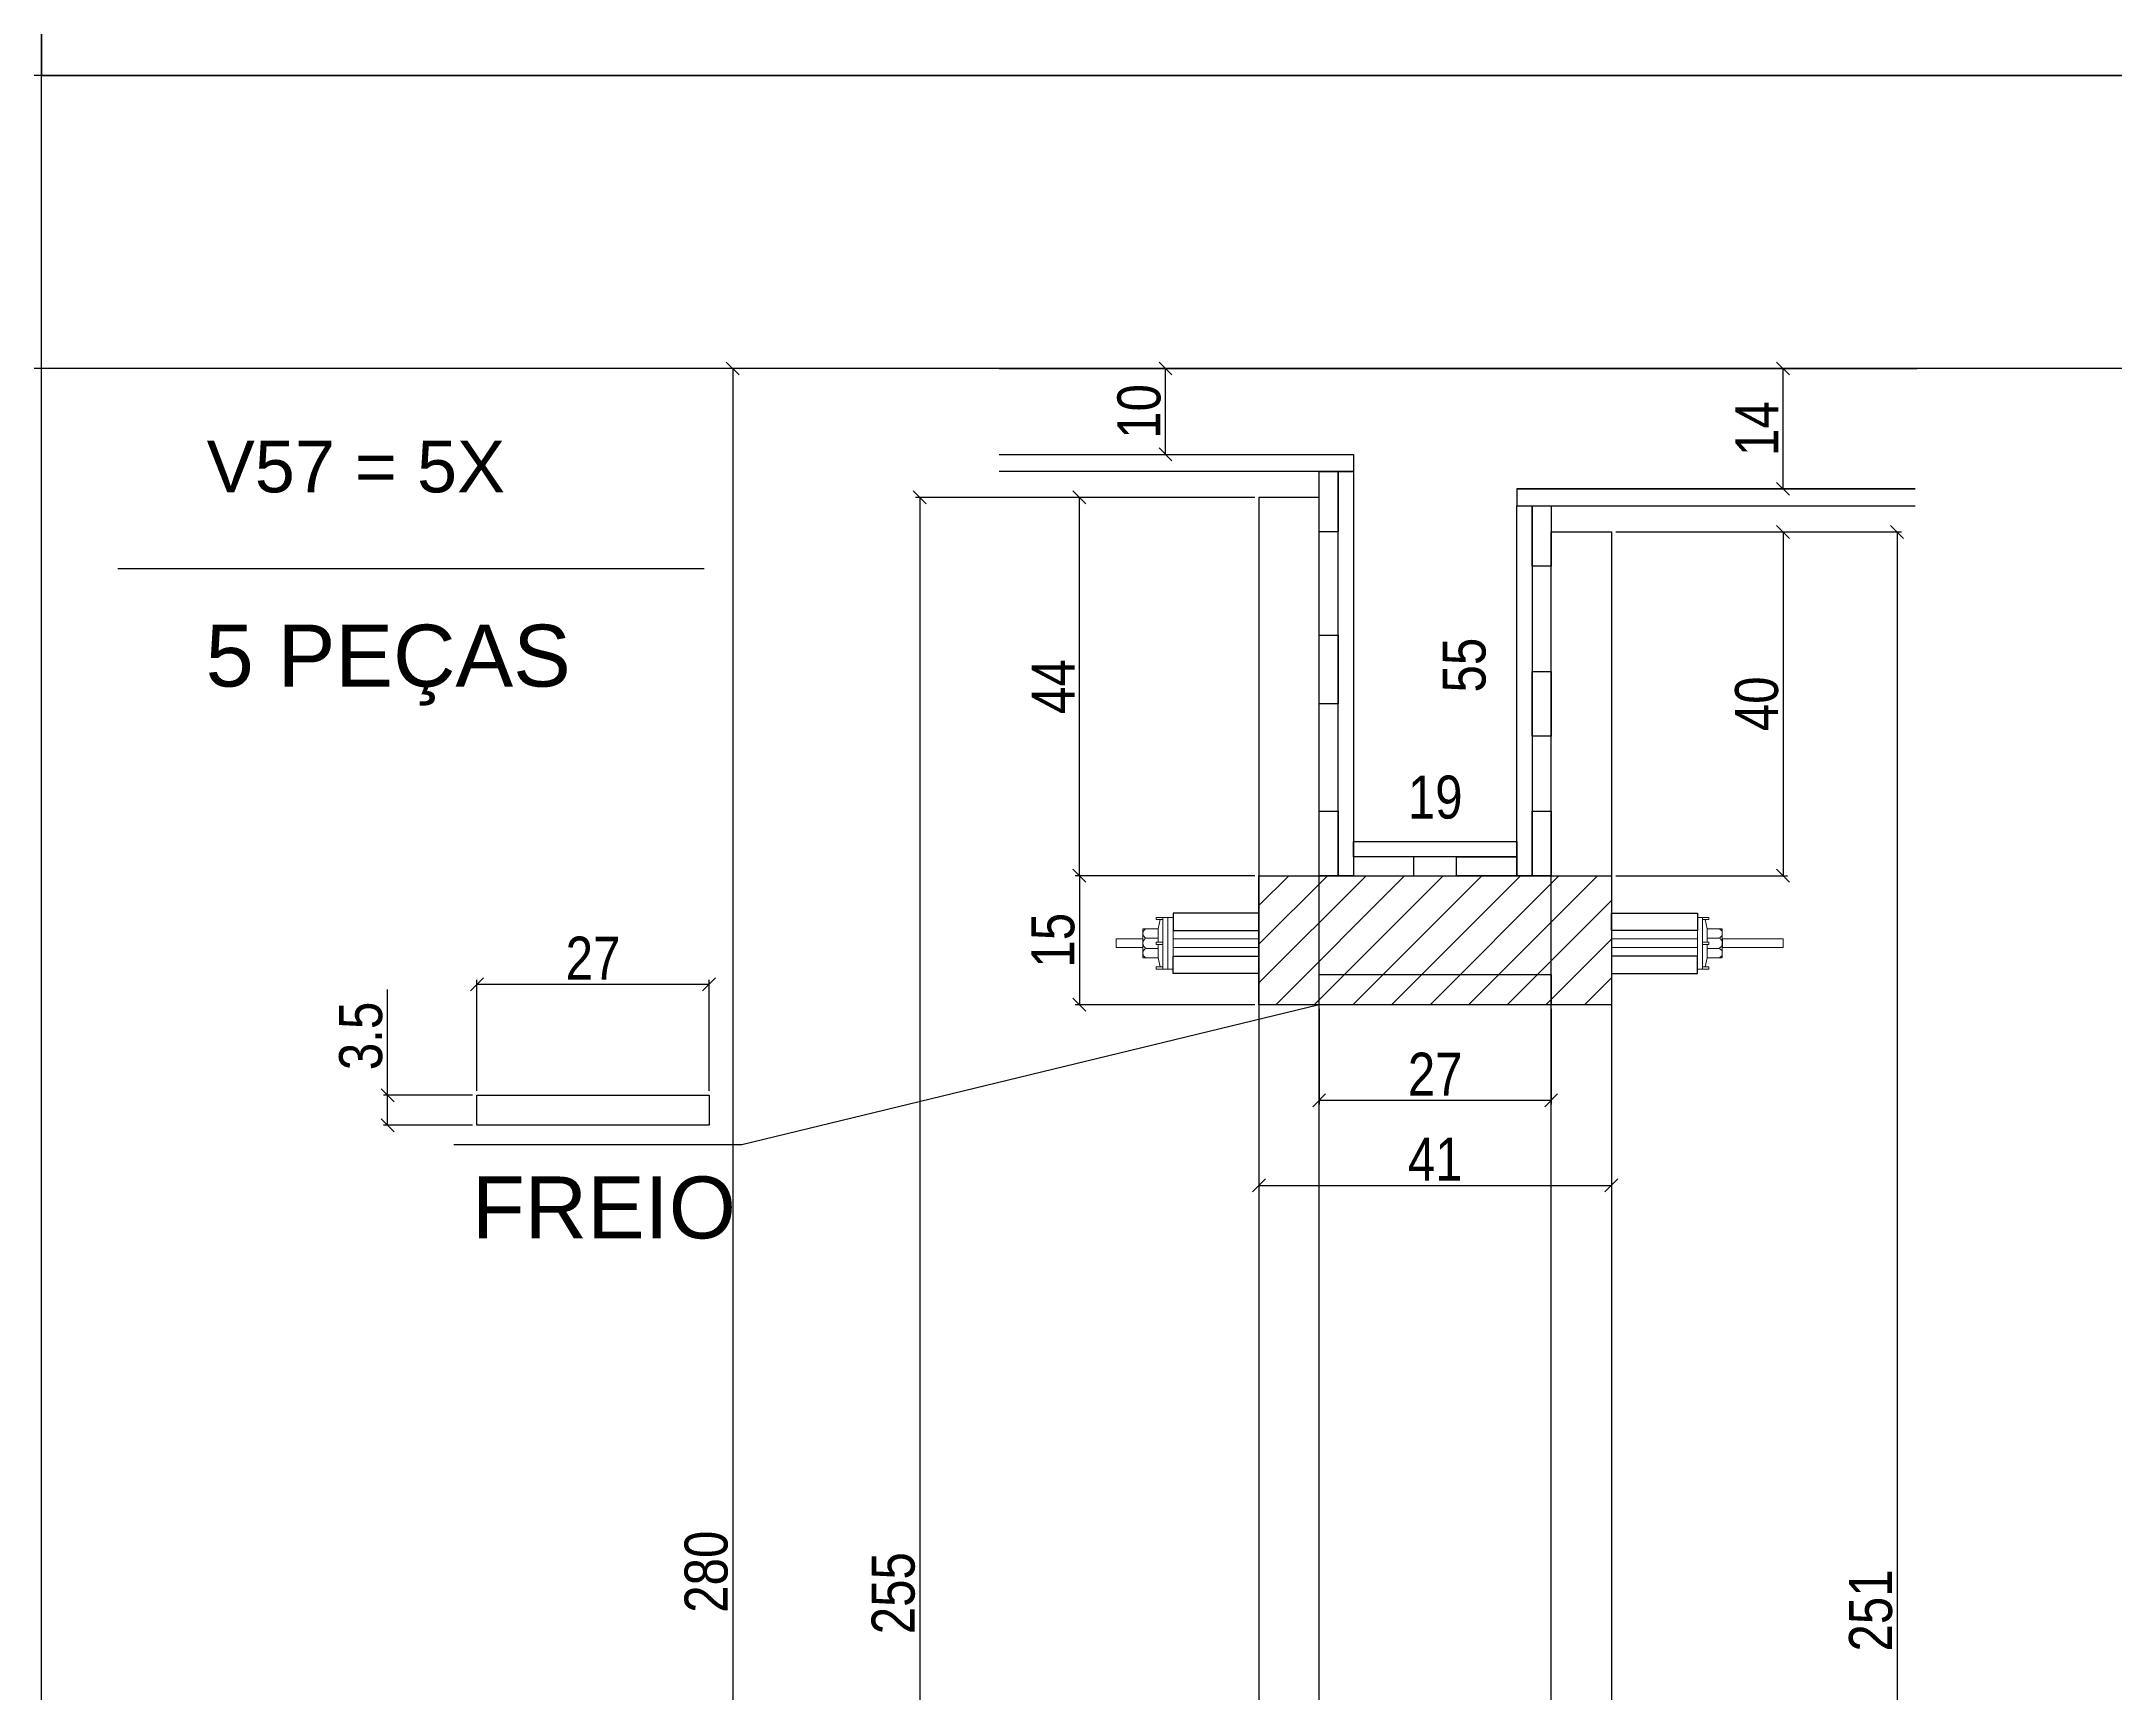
# Model space of a CAD drawing. Header units: millimetres. Extents: x 3247 to 10920, y 704 to 3817.
# Drawn here: x 4745.2 to 5227.6, y 2632.7 to 3016.9 of the extents above; entities that cross this region are included whole.
import ezdxf

# ---------------------------------------------------------------- set-up
doc = ezdxf.new("R2010")
doc.units = ezdxf.units.MM
for name, color, linetype in [('1', 1, 'Continuous'), ('COTA', 241, 'Continuous'), ('GARFOS OK', 3, 'Continuous'), ('Painéis', 200, 'Continuous'), ('Resinado', 41, 'Continuous'), ('SARR_3.5x7', 81, 'Continuous'), ('SARR_7x7', 40, 'Continuous'), ('TIRAS REESCORAMENTO', 252, 'Continuous'), ('VIGAS', 3, 'Continuous')]:
    doc.layers.add(name, color=color, linetype=linetype)
doc.layers.add('BARRA_ANCORAGEM', color=1, linetype='Continuous', lineweight=15)
doc.styles.add('COTA TECNICA 2X', font='techl___.ttf', dxfattribs={"height": 10})
doc.styles.add('R80-50', font='arial.ttf', dxfattribs={"height": 10})
doc.dimstyles.new('SECAO', dxfattribs={"dimscale": 0.333333, "dimtxt": 5, "dimasz": 9, "dimexe": 3, "dimexo": 3, "dimgap": 3, "dimtad": 1, "dimdec": 1, "dimlfac": 0.5, "dimzin": 12, "dimdsep": 46, "dimtxsty": 'COTA TECNICA 2X', "dimblk1": 'OBLIQUE', "dimblk2": 'OBLIQUE', "dimsah": 1, "dimcen": 0.9, "dimclrd": 4, "dimclre": 4, "dimclrt": 240, "dimadec": 1, "dimazin": 3, "dimtfac": 1, "dimtdec": 1, "dimtmove": 0, "dimatfit": 3, "dimfxl": 1, "dimtolj": 1, "dimtzin": 12, "dimarcsym": 0})

# ---------------------------------------------------------------- blocks, each defined once
blk = doc.blocks.new('_Oblique')
at = {"layer": '1', "color": 0, "lineweight": -2}
blk.add_line((-0.5, -0.5), (0.5, 0.5), dxfattribs=at)
blk = doc.blocks.new('*D206')
at = {"layer": 'COTA', "color": 4, "lineweight": -2, "transparency": 16777216}
for p, q in [((5027.53, 2910.8), (4948.58, 2910.8)), ((4949.58, 2910.8), (4949.58, 2400.8)), ((5027.53, 2400.8), (4948.58, 2400.8))]:
    blk.add_line(p, q, dxfattribs=at)
at = {"layer": 'Defpoints', "color": 0, "transparency": 16777216}
for p in [(5028.53, 2910.8), (4949.58, 2400.8), (5028.53, 2400.8)]:
    blk.add_point(p, dxfattribs=at)
at = {"layer": 'COTA', "color": 4, "lineweight": -2, "transparency": 16777216, "xscale": 3, "yscale": 3, "zscale": 3}
for p, rotation in [((4949.58, 2910.8), 90), ((4949.58, 2400.8), 270)]:
    blk.add_blockref('_Oblique', p, dxfattribs=dict(at, rotation=rotation))
at = {"layer": 'COTA', "color": 240, "transparency": 16777216, "insert": (4943.47, 2655.8), "char_height": 10, "attachment_point": 5, "rotation": 90, "style": 'COTA TECNICA 2X'}
blk.add_mtext('\\A1;255', dxfattribs=at)
blk = doc.blocks.new('*D212')
at = {"layer": 'COTA', "color": 4, "lineweight": -2, "transparency": 16777216}
for p, q in [((5027.53, 2910.8), (4985.74, 2910.8)), ((4986.74, 2822.75), (4986.74, 2910.8)), ((5027.53, 2822.75), (4985.74, 2822.75))]:
    blk.add_line(p, q, dxfattribs=at)
at = {"layer": 'Defpoints', "color": 0, "transparency": 16777216}
for p in [(4986.74, 2910.8), (5028.53, 2910.8), (5028.53, 2822.75)]:
    blk.add_point(p, dxfattribs=at)
at = {"layer": 'COTA', "color": 4, "lineweight": -2, "transparency": 16777216, "xscale": 3, "yscale": 3, "zscale": 3}
for p, rotation in [((4986.74, 2910.8), 90), ((4986.74, 2822.75), 270)]:
    blk.add_blockref('_Oblique', p, dxfattribs=dict(at, rotation=rotation))
at = {"layer": 'COTA', "color": 240, "transparency": 16777216, "insert": (4980.66, 2866.77), "char_height": 10, "attachment_point": 5, "rotation": 90, "style": 'COTA TECNICA 2X'}
blk.add_mtext('\\A1;44', dxfattribs=at)
blk = doc.blocks.new('*D213')
at = {"layer": 'COTA', "color": 4, "lineweight": -2, "transparency": 16777216}
for p, q in [((5111.53, 2902.77), (5151.47, 2902.77)), ((5150.47, 2902.77), (5150.47, 2822.75)), ((5111.53, 2822.75), (5151.47, 2822.75))]:
    blk.add_line(p, q, dxfattribs=at)
at = {"layer": 'Defpoints', "color": 0, "transparency": 16777216}
for p in [(5110.53, 2902.77), (5110.53, 2822.75), (5150.47, 2822.75)]:
    blk.add_point(p, dxfattribs=at)
at = {"layer": 'COTA', "color": 4, "lineweight": -2, "transparency": 16777216, "xscale": 3, "yscale": 3, "zscale": 3}
for p, rotation in [((5150.47, 2902.77), 90), ((5150.47, 2822.75), 270)]:
    blk.add_blockref('_Oblique', p, dxfattribs=dict(at, rotation=rotation))
at = {"layer": 'COTA', "color": 240, "transparency": 16777216, "insert": (5144.37, 2862.76), "char_height": 10, "attachment_point": 5, "rotation": 90, "style": 'COTA TECNICA 2X'}
blk.add_mtext('\\A1;40', dxfattribs=at)
blk = doc.blocks.new('*D214')
at = {"layer": 'COTA', "color": 4, "lineweight": -2, "transparency": 16777216}
for p, q in [((5041.53, 2940.8), (4905.07, 2940.8)), ((4906.07, 2940.8), (4906.07, 2380.8)), ((5027.53, 2380.8), (4905.07, 2380.8))]:
    blk.add_line(p, q, dxfattribs=at)
at = {"layer": 'Defpoints', "color": 0, "transparency": 16777216}
for p in [(5042.53, 2940.8), (4906.07, 2380.8), (5028.53, 2380.8)]:
    blk.add_point(p, dxfattribs=at)
at = {"layer": 'COTA', "color": 4, "lineweight": -2, "transparency": 16777216, "xscale": 3, "yscale": 3, "zscale": 3}
for p, rotation in [((4906.07, 2940.8), 90), ((4906.07, 2380.8), 270)]:
    blk.add_blockref('_Oblique', p, dxfattribs=dict(at, rotation=rotation))
at = {"layer": 'COTA', "color": 240, "transparency": 16777216, "insert": (4899.95, 2660.8), "char_height": 10, "attachment_point": 5, "rotation": 90, "style": 'COTA TECNICA 2X'}
blk.add_mtext('\\A1;280', dxfattribs=at)
blk = doc.blocks.new('*D216')
at = {"layer": 'Defpoints', "color": 0, "transparency": 16777216}
for p in [(5075.57, 2940.8), (5082.43, 2940.8), (5075.57, 2830.75)]:
    blk.add_point(p, dxfattribs=at)
at = {"layer": 'COTA', "color": 240, "transparency": 16777216, "insert": (5076.32, 2871.77), "char_height": 10, "attachment_point": 5, "rotation": 90, "style": 'COTA TECNICA 2X'}
blk.add_mtext('\\A1;55', dxfattribs=at)
blk = doc.blocks.new('*D217')
at = {"layer": 'Defpoints', "color": 0, "transparency": 16777216}
for p in [(5050.53, 2834.9), (5088.53, 2834.9), (5088.53, 2834.9)]:
    blk.add_point(p, dxfattribs=at)
at = {"layer": 'COTA', "color": 240, "transparency": 16777216, "insert": (5069.53, 2840.99), "char_height": 10, "attachment_point": 5, "style": 'COTA TECNICA 2X'}
blk.add_mtext('\\A1;19', dxfattribs=at)
blk = doc.blocks.new('*D219')
at = {"layer": 'COTA', "color": 4, "lineweight": -2, "transparency": 16777216}
for p, q in [((5138.13, 2940.8), (5151.47, 2940.8)), ((5150.47, 2912.8), (5150.47, 2940.8)), ((5138.13, 2912.8), (5151.47, 2912.8))]:
    blk.add_line(p, q, dxfattribs=at)
at = {"layer": 'Defpoints', "color": 0, "transparency": 16777216}
for p in [(5137.13, 2940.8), (5150.47, 2940.8), (5137.13, 2912.8)]:
    blk.add_point(p, dxfattribs=at)
at = {"layer": 'COTA', "color": 4, "lineweight": -2, "transparency": 16777216, "xscale": 3, "yscale": 3, "zscale": 3}
for p, rotation in [((5150.47, 2940.8), 90), ((5150.47, 2912.8), 270)]:
    blk.add_blockref('_Oblique', p, dxfattribs=dict(at, rotation=rotation))
at = {"layer": 'COTA', "color": 240, "transparency": 16777216, "insert": (5144.4, 2926.8), "char_height": 10, "attachment_point": 5, "rotation": 90, "style": 'COTA TECNICA 2X'}
blk.add_mtext('\\A1;14', dxfattribs=at)
blk = doc.blocks.new('*D220')
at = {"layer": 'COTA', "color": 4, "lineweight": -2, "transparency": 16777216}
for p, q in [((5112.53, 2902.77), (5178.01, 2902.77)), ((5177.01, 2902.77), (5177.01, 2400.8)), ((5112.53, 2400.8), (5178.01, 2400.8))]:
    blk.add_line(p, q, dxfattribs=at)
at = {"layer": 'Defpoints', "color": 0, "transparency": 16777216}
for p in [(5111.53, 2902.77), (5111.53, 2400.8), (5177.01, 2400.8)]:
    blk.add_point(p, dxfattribs=at)
at = {"layer": 'COTA', "color": 4, "lineweight": -2, "transparency": 16777216, "xscale": 3, "yscale": 3, "zscale": 3}
for p, rotation in [((5177.01, 2902.77), 90), ((5177.01, 2400.8), 270)]:
    blk.add_blockref('_Oblique', p, dxfattribs=dict(at, rotation=rotation))
at = {"layer": 'COTA', "color": 240, "transparency": 16777216, "insert": (5170.9, 2651.78), "char_height": 10, "attachment_point": 5, "rotation": 90, "style": 'COTA TECNICA 2X'}
blk.add_mtext('\\A1;251', dxfattribs=at)
blk = doc.blocks.new('*D222')
at = {"layer": 'COTA', "color": 4, "lineweight": -2, "transparency": 16777216}
for p, q in [((5006.77, 2920.8), (5006.77, 2940.8)), ((5007.77, 2940.8), (5007.77, 2940.8)), ((5007.77, 2920.8), (5007.77, 2920.8))]:
    blk.add_line(p, q, dxfattribs=at)
at = {"layer": 'Defpoints', "color": 0, "transparency": 16777216}
for p in [(5006.77, 2940.8), (5006.77, 2940.8), (5006.77, 2920.8)]:
    blk.add_point(p, dxfattribs=at)
at = {"layer": 'COTA', "color": 4, "lineweight": -2, "transparency": 16777216, "xscale": 3, "yscale": 3, "zscale": 3}
for p, rotation in [((5006.77, 2940.8), 90), ((5006.77, 2920.8), 270)]:
    blk.add_blockref('_Oblique', p, dxfattribs=dict(at, rotation=rotation))
at = {"layer": 'COTA', "color": 240, "transparency": 16777216, "insert": (5000.66, 2930.8), "char_height": 10, "attachment_point": 5, "rotation": 90, "style": 'COTA TECNICA 2X'}
blk.add_mtext('\\A1;10', dxfattribs=at)
blk = doc.blocks.new('A$C51C4441F')
at = {"layer": 'BARRA_ANCORAGEM'}
for p, q in [((-2.25, 3.4), (-1.79, 5.5)), ((-2.25, 3.4), (-5.81, 3.39)), ((-5.81, 3.39), (-5.81, -3.39)), ((-2.25, 1.2), (-5.02, 1.2)), ((-2.25, 3.4), (-2.25, 3.4)), ((-2.25, 3.4), (-2.25, 0.25)), ((-2.25, -3.4), (-5.81, -3.39)), ((-2.25, -1.2), (-5.02, -1.2)), ((-2.25, -0.25), (-2.25, -3.4)), ((-2.25, -3.4), (-1.79, -5.5))]:
    blk.add_line(p, q, dxfattribs=at)
for points in [[(-2.7, 6), (-1.2, 6), (-1.2, 5.5), (-2.7, 5.5)], [(-1.2, -6), (0, -6), (0, 6), (-1.2, 6)], [(-2.7, 0.25), (-1.2, 0.25), (-1.2, -0.25), (-2.7, -0.25)], [(-2.7, -6), (-1.2, -6), (-1.2, -5.5), (-2.7, -5.5)]]:
    blk.add_lwpolyline(points, close=True, dxfattribs=at)
for centre, radius, start, end in [((-4.66, 2.3), 1.15, 107.7845, 252.2718), ((-4.52, 0), 1.3, 112.648, 247.4083), ((-4.66, -2.3), 1.15, 107.7845, 252.2718)]:
    blk.add_arc(centre, radius, start, end, dxfattribs=at)
blk = doc.blocks.new('*D223')
at = {"layer": 'COTA', "color": 4, "lineweight": -2, "transparency": 16777216}
for p, q in [((4825.79, 2771.68), (4825.79, 2796.28)), ((4845.57, 2771.68), (4824.79, 2771.68)), ((4825.79, 2764.68), (4825.79, 2771.68)), ((4845.57, 2764.68), (4824.79, 2764.68))]:
    blk.add_line(p, q, dxfattribs=at)
at = {"layer": 'Defpoints', "color": 0, "transparency": 16777216}
for p in [(4825.79, 2771.68), (4846.57, 2771.68), (4846.57, 2764.68)]:
    blk.add_point(p, dxfattribs=at)
at = {"layer": 'COTA', "color": 4, "lineweight": -2, "transparency": 16777216, "xscale": 3, "yscale": 3, "zscale": 3}
for p, rotation in [((4825.79, 2771.68), 90), ((4825.79, 2764.68), 270)]:
    blk.add_blockref('_Oblique', p, dxfattribs=dict(at, rotation=rotation))
at = {"layer": 'COTA', "color": 240, "transparency": 16777216, "insert": (4819.57, 2785.48), "char_height": 10, "attachment_point": 5, "rotation": 90, "style": 'COTA TECNICA 2X'}
blk.add_mtext('\\A1;3.5', dxfattribs=at)
blk = doc.blocks.new('*D449')
at = {"layer": 'COTA', "color": 4, "lineweight": -2, "transparency": 16777216}
for p, q in [((4846.57, 2772.68), (4846.57, 2798.51)), ((4900.57, 2772.68), (4900.57, 2798.51)), ((4846.57, 2797.51), (4900.57, 2797.51))]:
    blk.add_line(p, q, dxfattribs=at)
at = {"layer": 'Defpoints', "color": 0, "transparency": 16777216}
for p in [(4900.57, 2797.51), (4846.57, 2771.68), (4900.57, 2771.68)]:
    blk.add_point(p, dxfattribs=at)
at = {"layer": 'COTA', "color": 4, "lineweight": -2, "transparency": 16777216, "xscale": 3, "yscale": 3, "zscale": 3, "rotation": 180}
blk.add_blockref('_Oblique', (4846.57, 2797.51), dxfattribs=at)
at = {"layer": 'COTA', "color": 4, "lineweight": -2, "transparency": 16777216, "xscale": 3, "yscale": 3, "zscale": 3}
blk.add_blockref('_Oblique', (4900.57, 2797.51), dxfattribs=at)
at = {"layer": 'COTA', "color": 240, "transparency": 16777216, "insert": (4873.57, 2803.58), "char_height": 10, "attachment_point": 5, "style": 'COTA TECNICA 2X'}
blk.add_mtext('\\A1;27', dxfattribs=at)
blk = doc.blocks.new('*D450')
at = {"layer": 'COTA', "color": 4, "lineweight": -2, "transparency": 16777216}
for p, q in [((5027.53, 2822.75), (4985.74, 2822.75)), ((4986.74, 2822.75), (4986.74, 2792.75)), ((5027.53, 2792.75), (4985.74, 2792.75))]:
    blk.add_line(p, q, dxfattribs=at)
at = {"layer": 'Defpoints', "color": 0, "transparency": 16777216}
for p in [(5028.53, 2822.75), (4986.74, 2792.75), (5028.53, 2792.75)]:
    blk.add_point(p, dxfattribs=at)
at = {"layer": 'COTA', "color": 4, "lineweight": -2, "transparency": 16777216, "xscale": 3, "yscale": 3, "zscale": 3}
for p, rotation in [((4986.74, 2822.75), 90), ((4986.74, 2792.75), 270)]:
    blk.add_blockref('_Oblique', p, dxfattribs=dict(at, rotation=rotation))
at = {"layer": 'COTA', "color": 240, "transparency": 16777216, "insert": (4980.63, 2807.75), "char_height": 10, "attachment_point": 5, "rotation": 90, "style": 'COTA TECNICA 2X'}
blk.add_mtext('\\A1;15', dxfattribs=at)
blk = doc.blocks.new('*D451')
at = {"layer": 'COTA', "color": 4, "lineweight": -2, "transparency": 16777216}
for p, q in [((5042.53, 2791.75), (5042.53, 2769.51)), ((5096.53, 2791.75), (5096.53, 2769.51)), ((5042.53, 2770.51), (5096.53, 2770.51))]:
    blk.add_line(p, q, dxfattribs=at)
at = {"layer": 'Defpoints', "color": 0, "transparency": 16777216}
for p in [(5042.53, 2792.75), (5096.53, 2792.75), (5096.53, 2770.51)]:
    blk.add_point(p, dxfattribs=at)
at = {"layer": 'COTA', "color": 4, "lineweight": -2, "transparency": 16777216, "xscale": 3, "yscale": 3, "zscale": 3, "rotation": 180}
blk.add_blockref('_Oblique', (5042.53, 2770.51), dxfattribs=at)
at = {"layer": 'COTA', "color": 4, "lineweight": -2, "transparency": 16777216, "xscale": 3, "yscale": 3, "zscale": 3}
blk.add_blockref('_Oblique', (5096.53, 2770.51), dxfattribs=at)
at = {"layer": 'COTA', "color": 240, "transparency": 16777216, "insert": (5069.53, 2776.58), "char_height": 10, "attachment_point": 5, "style": 'COTA TECNICA 2X'}
blk.add_mtext('\\A1;27', dxfattribs=at)
blk = doc.blocks.new('*D452')
at = {"layer": 'COTA', "color": 4, "lineweight": -2, "transparency": 16777216}
for p, q in [((5028.53, 2791.75), (5028.53, 2749.71)), ((5110.53, 2791.75), (5110.53, 2749.71)), ((5028.53, 2750.71), (5110.53, 2750.71))]:
    blk.add_line(p, q, dxfattribs=at)
at = {"layer": 'Defpoints', "color": 0, "transparency": 16777216}
for p in [(5028.53, 2792.75), (5110.53, 2792.75), (5110.53, 2750.71)]:
    blk.add_point(p, dxfattribs=at)
at = {"layer": 'COTA', "color": 4, "lineweight": -2, "transparency": 16777216, "xscale": 3, "yscale": 3, "zscale": 3, "rotation": 180}
blk.add_blockref('_Oblique', (5028.53, 2750.71), dxfattribs=at)
at = {"layer": 'COTA', "color": 4, "lineweight": -2, "transparency": 16777216, "xscale": 3, "yscale": 3, "zscale": 3}
blk.add_blockref('_Oblique', (5110.53, 2750.71), dxfattribs=at)
at = {"layer": 'COTA', "color": 240, "transparency": 16777216, "insert": (5069.53, 2756.79), "char_height": 10, "attachment_point": 5, "style": 'COTA TECNICA 2X'}
blk.add_mtext('\\A1;41', dxfattribs=at)

msp = doc.modelspace()

# ---------------------------------------------------------------- hatches: boundary and pattern name
at = {"layer": 'COTA'}
h = msp.add_hatch(dxfattribs=at)
h.set_pattern_fill('ANSI31', color=256, scale=2, style=0)
h.set_pattern_definition([(45, (-19586.416, -210474.322), (-4.49012806, 4.49012806), [])])
h.paths.add_polyline_path([(5110.53, 2792.75), (5110.53, 2822.75), (5028.53, 2822.75), (5028.53, 2792.75)])

# ---------------------------------------------------------------- linework, layer by layer
at = {"layer": 'BARRA_ANCORAGEM'}
for points in [[(5007.33, 2813.04), (5008.53, 2813.04), (5008.53, 2801.04), (5007.33, 2801.04)], [(5131.73, 2813.04), (5130.53, 2813.04), (5130.53, 2801.04), (5131.73, 2801.04)], [(4995.33, 2806.04), (5001.52, 2806.04), (5001.52, 2808.04), (4995.33, 2808.04)], [(5008.53, 2806.04), (5028.53, 2806.04), (5028.53, 2808.04), (5008.53, 2808.04)], [(5130.53, 2806.04), (5110.53, 2806.04), (5110.53, 2808.04), (5130.53, 2808.04)], [(5136.35, 2806.04), (5150.53, 2806.04), (5150.53, 2808.04), (5136.35, 2808.04)]]:
    msp.add_lwpolyline(points, close=True, dxfattribs=at)
at = {"layer": 'COTA', "color": 1}
msp.add_line((3246.75, 2940.89), (6743.22, 2940.89), dxfattribs=at)
at = {"layer": 'GARFOS OK', "color": 3}
for p, q in [((5042.53, 2792.75), (4908.17, 2760.14)), ((4908.17, 2760.14), (4841.15, 2760.14))]:
    msp.add_line(p, q, dxfattribs=at)
at = {"layer": 'Painéis'}
msp.add_lwpolyline([(5110.53, 2792.75), (5028.53, 2792.75), (5028.53, 2822.75), (5110.53, 2822.75)], close=True, dxfattribs=at)
at = {"layer": 'Resinado'}
msp.add_line((5088.53, 2912.8), (5181.2, 2912.8), dxfattribs=at)
at = {"layer": 'SARR_3.5x7', "linetype": 'Continuous'}
msp.add_lwpolyline([(4846.57, 2771.68), (4900.57, 2771.68), (4900.57, 2764.68), (4846.57, 2764.68)], close=True, dxfattribs=at)
at = {"layer": 'SARR_7x7', "linetype": 'Continuous'}
for points in [[(5028.53, 2400.8), (5042.53, 2400.8), (5042.53, 2910.8), (5028.53, 2910.8)], [(5110.53, 2400.8), (5096.53, 2400.8), (5096.53, 2902.77), (5110.53, 2902.77)], [(5042.53, 2799.75), (5096.53, 2799.75), (5096.53, 2792.75), (5042.53, 2792.75)]]:
    msp.add_lwpolyline(points, close=True, dxfattribs=at)
at = {"layer": 'TIRAS REESCORAMENTO', "linetype": 'ByBlock'}
for p, q in [((4968.05, 2940.8), (5181.68, 2940.8)), ((5088.53, 2908.8), (5181.2, 2908.8))]:
    msp.add_line(p, q, dxfattribs=at)
for points in [[(4968.05, 2920.8), (5050.53, 2920.8), (5050.53, 2916.8), (4968.05, 2916.8)], [(5050.53, 2822.75), (5046.93, 2822.75), (5046.93, 2916.8), (5050.53, 2916.8), (5050.53, 2822.75)], [(5181.2, 2912.8), (5088.53, 2912.8), (5088.53, 2908.8), (5181.2, 2908.8)], [(5092.13, 2822.75), (5088.53, 2822.75), (5088.53, 2908.8), (5092.13, 2908.8), (5092.13, 2822.75)]]:
    msp.add_lwpolyline(points, dxfattribs=at)
for points in [[(5042.53, 2916.8), (5046.93, 2916.8), (5046.93, 2902.8), (5042.53, 2902.8)], [(5092.13, 2908.8), (5096.53, 2908.8), (5096.53, 2894.8), (5092.13, 2894.8)], [(5042.53, 2878.77), (5046.93, 2878.77), (5046.93, 2862.77), (5042.53, 2862.77)], [(5092.13, 2870.27), (5096.53, 2870.27), (5096.53, 2855.27), (5092.13, 2855.27)], [(5042.53, 2837.75), (5046.93, 2837.75), (5046.93, 2822.75), (5042.53, 2822.75)], [(5092.13, 2837.75), (5096.53, 2837.75), (5096.53, 2822.75), (5092.13, 2822.75)], [(5088.53, 2827.15), (5050.53, 2827.15), (5050.53, 2830.75), (5088.53, 2830.75)], [(5064.53, 2822.75), (5064.53, 2827.15), (5050.53, 2827.15), (5050.53, 2822.75)], [(5074.5, 2822.75), (5074.5, 2827.15), (5088.53, 2827.15), (5088.53, 2822.75)], [(5008.53, 2810.04), (5028.53, 2810.04), (5028.53, 2814.04), (5008.53, 2814.04)], [(5130.53, 2810.04), (5110.53, 2810.04), (5110.53, 2814.04), (5130.53, 2814.04)], [(5008.53, 2804.04), (5028.53, 2804.04), (5028.53, 2800.04), (5008.53, 2800.04)], [(5130.53, 2804.04), (5110.53, 2804.04), (5110.53, 2800.04), (5130.53, 2800.04)]]:
    msp.add_lwpolyline(points, close=True, dxfattribs=at)
at = {"layer": 'VIGAS', "color": 7}
msp.add_line((4763.04, 2894.23), (4899.41, 2894.23), dxfattribs=at)
at = {"layer": 'VIGAS'}
for points in [[(4745.24, 3008.97), (4245.74, 3008.97), (4245.74, 3817.27), (4745.24, 3817.27)], [(5244.73, 3008.97), (4745.24, 3008.97), (4745.24, 3817.27), (5244.73, 3817.27)], [(5244.73, 2240.54), (4745.24, 2240.54), (4745.24, 3008.97), (5244.73, 3008.97)]]:
    msp.add_lwpolyline(points, close=True, dxfattribs=at)

# ---------------------------------------------------------------- block references
at = {"layer": 'BARRA_ANCORAGEM', "xscale": -1, "rotation": 180}
msp.add_blockref('A$C51C4441F', (5007.33, 2807.04), dxfattribs=at)
at = {"layer": 'BARRA_ANCORAGEM', "xscale": -1}
msp.add_blockref('A$C51C4441F', (5130.53, 2807.04), dxfattribs=at)

# ---------------------------------------------------------------- texts
at = {"layer": 'VIGAS', "color": 7, "style": 'R80-50'}
msp.add_text('V57 = 5X', height=12, dxfattribs=at).set_placement((4783.69, 2911.97))
at = {"layer": 'VIGAS', "color": 7, "char_height": 14.4, "attachment_point": 1, "style": 'R80-50'}
for s, insert in [('5 PEÇAS', (4783.44, 2881.18)), ('FREIO', (4845.38, 2752.77))]:
    msp.add_mtext_dynamic_manual_height_columns(s, width=162.221, gutter_width=50, heights=[0], dxfattribs=dict(at, insert=insert))

# ---------------------------------------------------------------- dimensions: what is measured, and where the dimension line sits
at = {"layer": 'COTA', "color": 3}
for base, p1, p2, picture, middle in [((4906.07, 2380.8), (5042.53, 2940.8), (5028.53, 2380.8), '*D214', (4899.95, 2660.8)), ((5006.77, 2940.8), (5006.77, 2920.8), (5006.77, 2940.8), '*D222', (5000.66, 2930.8)), ((5150.47, 2940.8), (5137.13, 2912.8), (5137.13, 2940.8), '*D219', (5144.4, 2926.8)), ((4949.58, 2400.8), (5028.53, 2910.8), (5028.53, 2400.8), '*D206', (4943.47, 2655.8)), ((4986.74, 2910.8), (5028.53, 2822.75), (5028.53, 2910.8), '*D212', (4980.66, 2866.77)), ((5150.47, 2822.75), (5110.53, 2902.77), (5110.53, 2822.75), '*D213', (5144.37, 2862.76)), ((5177.01, 2400.8), (5111.53, 2902.77), (5111.53, 2400.8), '*D220', (5170.9, 2651.78)), ((4986.74, 2792.75), (5028.53, 2822.75), (5028.53, 2792.75), '*D450', (4980.63, 2807.75)), ((4825.79, 2771.68), (4846.57, 2764.68), (4846.57, 2771.68), '*D223', (4819.57, 2785.48))]:
    dim = msp.add_linear_dim(base=base, p1=p1, p2=p2, angle=90, dimstyle='SECAO', dxfattribs=at)
    dim.commit()
    dim.dimension.update_dxf_attribs({"geometry": picture, "text_midpoint": middle})
dim = msp.add_linear_dim(base=(5082.43, 2940.8), p1=(5075.57, 2830.75), p2=(5075.57, 2940.8), angle=90, dimstyle='SECAO', override={"dimse1": 1, "dimse2": 1, "dimsd1": 1, "dimsd2": 1}, dxfattribs=at)
dim.commit()
dim.dimension.update_dxf_attribs({"geometry": '*D216', "text_midpoint": (5082.43, 2871.77), "dimtype": 160})
dim = msp.add_linear_dim(base=(5088.53, 2834.9), p1=(5050.53, 2834.9), p2=(5088.53, 2834.9), dimstyle='SECAO', override={"dimse1": 1, "dimse2": 1, "dimsd1": 1, "dimsd2": 1}, dxfattribs=at)
dim.commit()
dim.dimension.update_dxf_attribs({"geometry": '*D217', "text_midpoint": (5069.53, 2840.99)})
for base, p1, p2, picture, middle in [((4900.57, 2797.51), (4846.57, 2771.68), (4900.57, 2771.68), '*D449', (4873.57, 2803.58)), ((5110.53, 2750.71), (5028.53, 2792.75), (5110.53, 2792.75), '*D452', (5069.53, 2756.79)), ((5096.53, 2770.51), (5042.53, 2792.75), (5096.53, 2792.75), '*D451', (5069.53, 2776.58))]:
    dim = msp.add_linear_dim(base=base, p1=p1, p2=p2, dimstyle='SECAO', dxfattribs=at)
    dim.commit()
    dim.dimension.update_dxf_attribs({"geometry": picture, "text_midpoint": middle})

doc.saveas('drawing.dxf')
